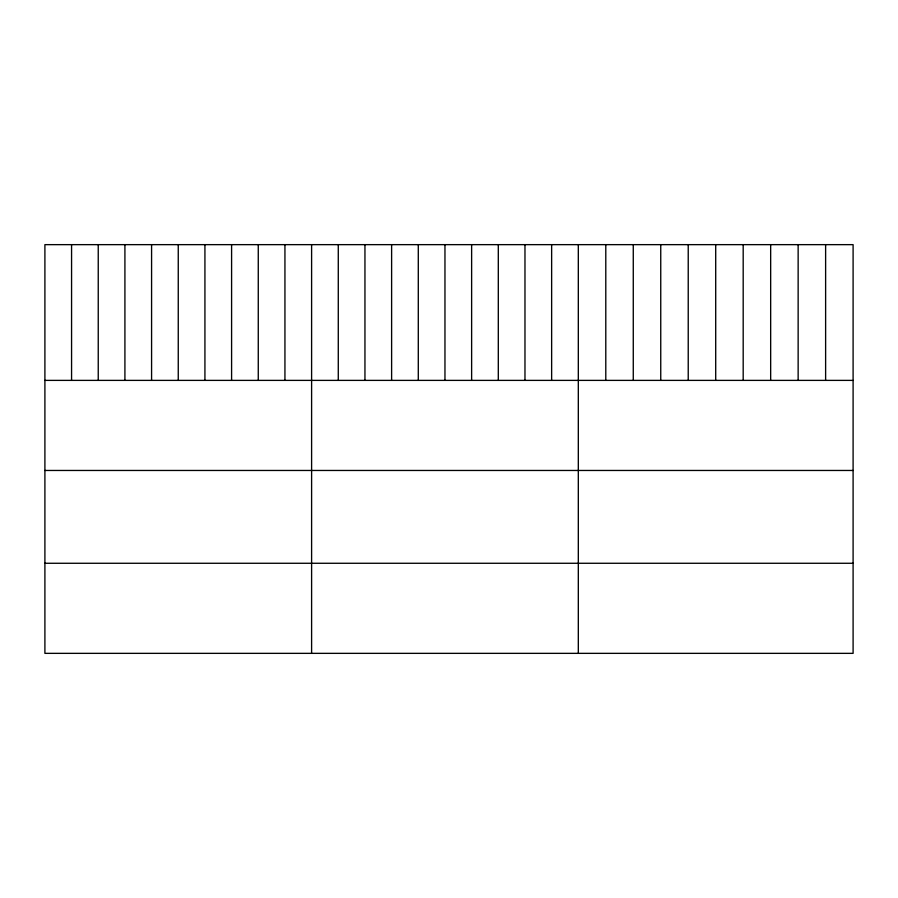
<?xml version="1.0" encoding="UTF-8"?>
<svg xmlns="http://www.w3.org/2000/svg" width="898" height="898" viewBox="0 0 898 898"><rect width="100%" height="100%" fill="white"/><g stroke="black" fill="none" stroke-linecap="round" stroke-linejoin="round"><path stroke-width="1.35" d="M853.1 380.382L853.1 653.351L44.9 653.351L44.9 244.649L853.1 244.649L853.1 380.382L44.9 380.382M44.9 470.462L853.1 470.462M44.9 563.271L853.1 563.271M825.621 244.649L825.621 380.382M798.142 244.649L798.142 380.382M770.664 244.649L770.664 380.382M743.185 244.649L743.185 380.382M715.706 244.649L715.706 380.382M688.227 244.649L688.227 380.382M660.748 244.649L660.748 380.382M633.27 244.649L633.27 380.382M605.791 244.649L605.791 380.382M578.312 244.649L578.312 653.351M551.641 244.649L551.641 380.382M524.971 244.649L524.971 380.382M498.3 244.649L498.3 380.382M471.63 244.649L471.63 380.382M444.959 244.649L444.959 380.382M418.288 244.649L418.288 380.382M391.618 244.649L391.618 380.382M364.947 244.649L364.947 380.382M338.277 244.649L338.277 380.382M311.606 244.649L311.606 653.351M284.935 244.649L284.935 380.382M258.265 244.649L258.265 380.382M231.594 244.649L231.594 380.382M204.924 244.649L204.924 380.382M178.253 244.649L178.253 380.382M151.582 244.649L151.582 380.382M124.912 244.649L124.912 380.382M98.241 244.649L98.241 380.382M71.571 244.649L71.571 380.382"/></g></svg>
